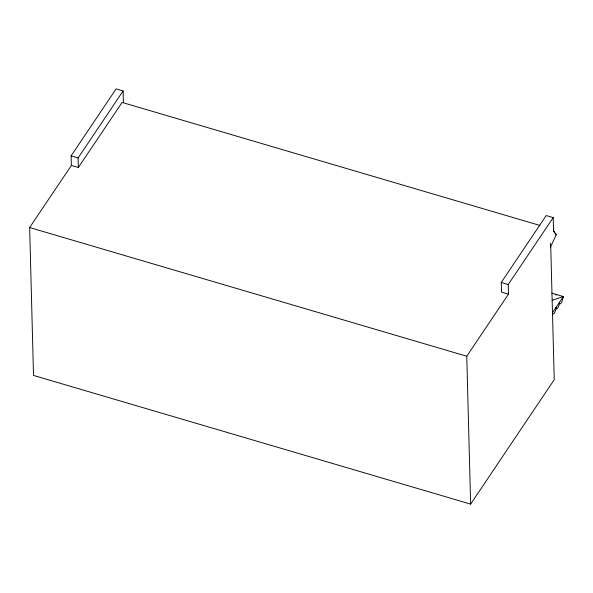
<?xml version="1.0" encoding="UTF-8"?>
<svg xmlns="http://www.w3.org/2000/svg" width="593" height="593" viewBox="0 0 593 593"><rect width="100%" height="100%" fill="white"/><g stroke="black" fill="none" stroke-linecap="round" stroke-linejoin="round"><path stroke-width="0.89" d="M551.794 293.142L563.35 296.544L552.602 312.541L552.587 313.378A4.121 1.312 -73.6 0 1 552.439 314.364M559.407 302.615L559.377 303.275A4.121 1.312 -73.6 0 1 557.783 307.997A4.121 1.312 -73.6 0 1 556.064 308.204L555.997 307.485L555.989 308.316A4.121 1.312 -73.6 0 1 554.396 313.037A4.121 1.312 -73.6 0 1 552.676 313.245L552.602 312.541M550.393 243.263L550.497 247.14L556.219 234.695L553.558 230.951L553.21 217.594L546.22 215.541L501.241 282.49L501.493 292.082L508.475 294.143L466.765 356.23L470.634 504.109L33.519 375.428L29.65 227.542L71.368 165.454L71.116 155.863L116.109 88.891L123.099 90.944L123.403 102.515M556.204 234.798L553.558 230.951M71.368 165.454L78.35 167.515L78.098 157.923L123.099 90.944M78.35 167.515L122.084 102.426L539.897 225.429M508.475 294.143L508.223 284.544L553.21 217.594M550.497 247.14L550.756 246.755L554.24 379.676L470.634 504.109M552.098 300.332L563.35 296.544A4.069 2.713 33.9 0 1 562.32 298.346M71.116 155.863L78.098 157.923M501.241 282.49L508.223 284.544M29.65 227.542L466.765 356.23M562.772 297.404L562.764 298.235A4.121 1.312 -73.6 0 1 561.163 302.956A4.121 1.312 -73.6 0 1 559.451 303.164L559.384 302.445M556.101 295.181A4.069 2.713 33.9 0 1 555.952 294.365"/></g></svg>
